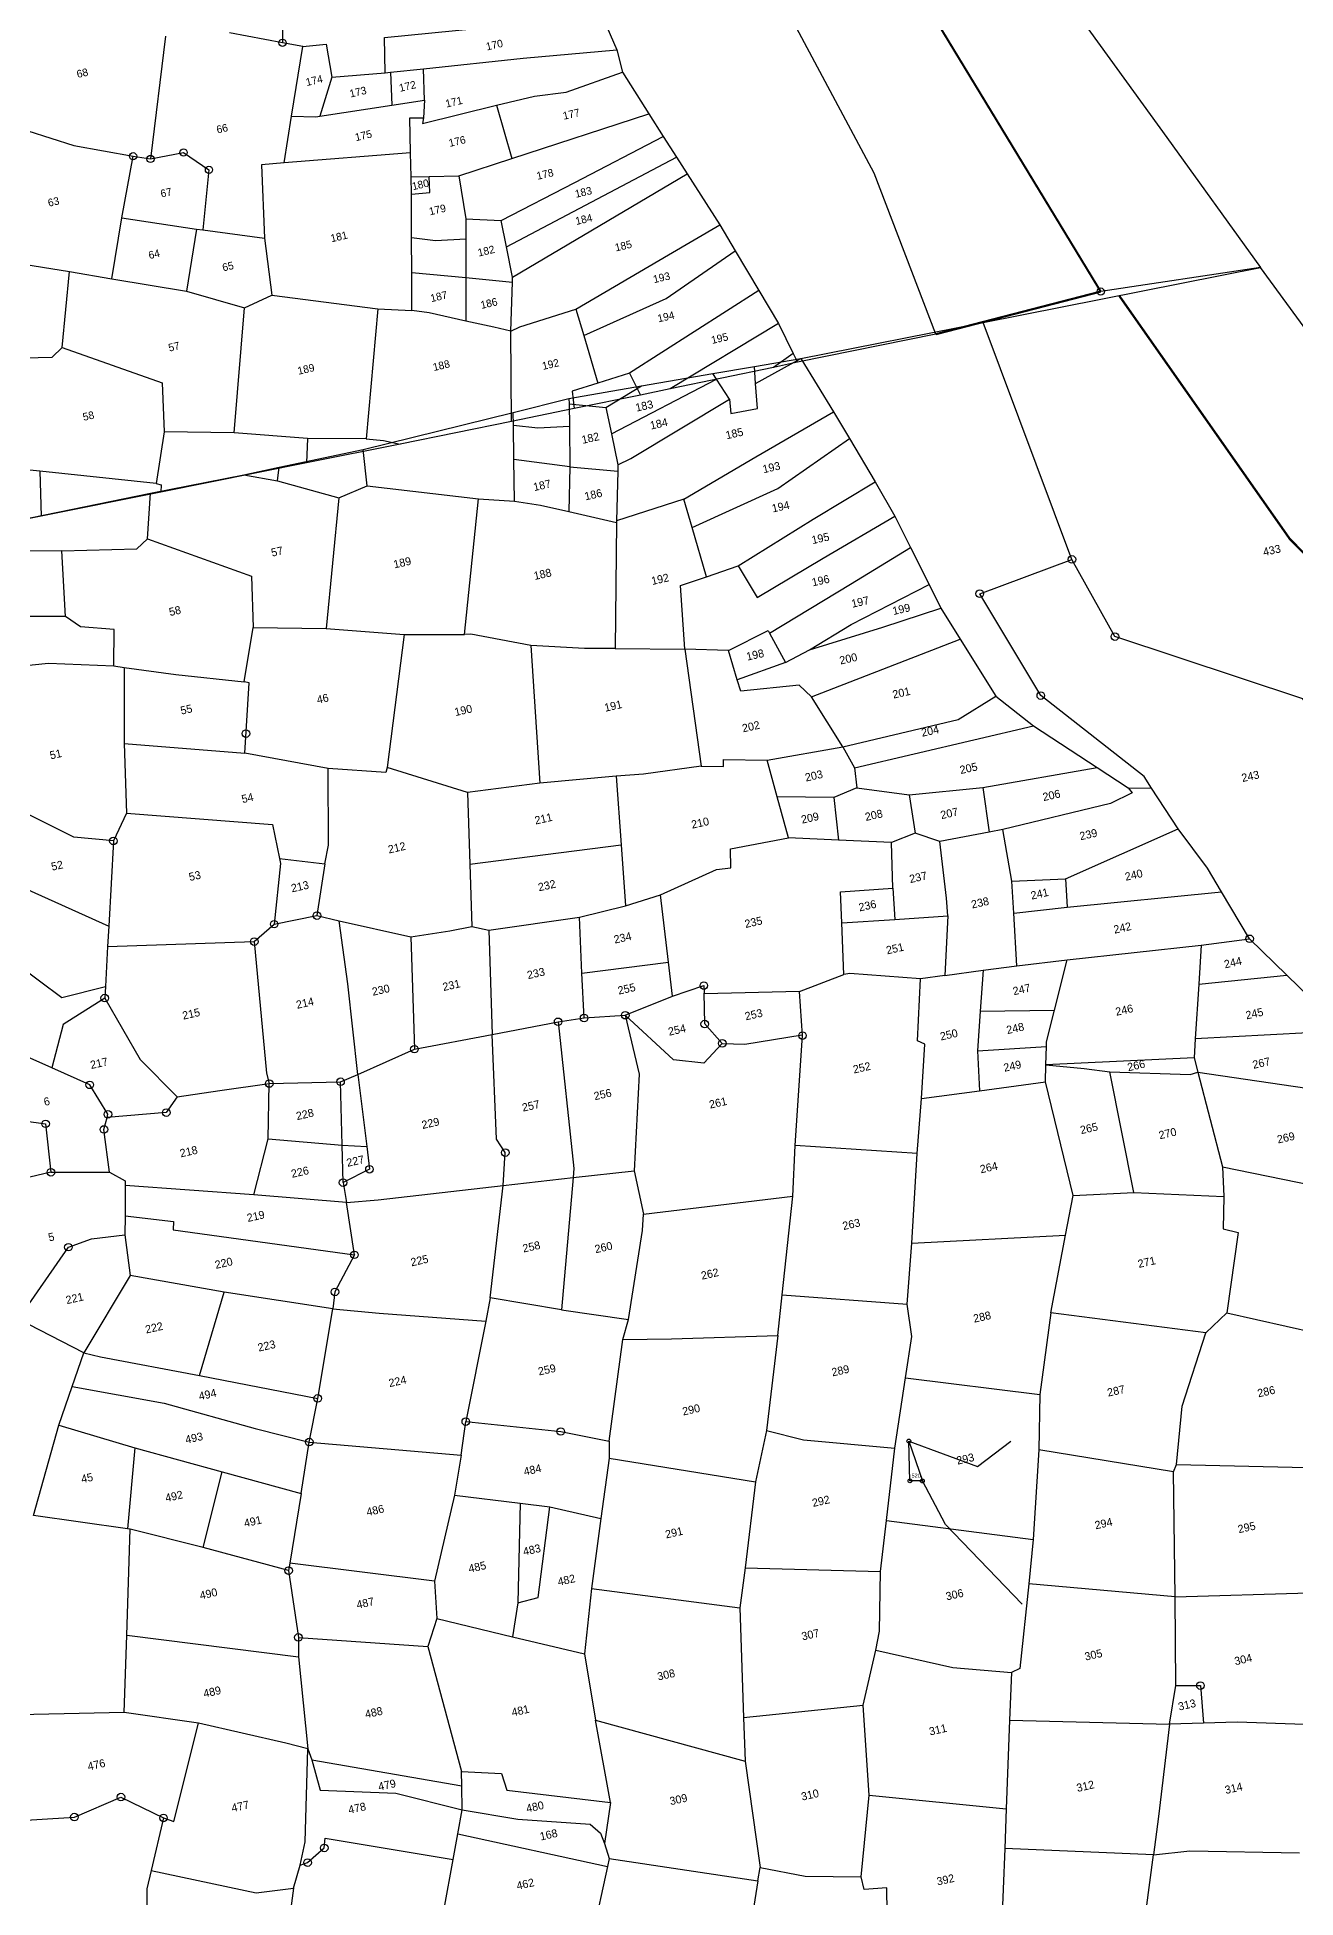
# Model space of a CAD drawing. Header units: metres. Extents: x 292860 to 294311, y 2020774 to 2022936.
# Drawn here: x 293203 to 293775, y 2021338 to 2022184 of the extents above; entities that cross this region are included whole.
import ezdxf
from ezdxf.enums import TextEntityAlignment as Align

# ---------------------------------------------------------------- set-up
doc = ezdxf.new("R2010")
doc.units = ezdxf.units.M
doc.linetypes.add('DASHDOT', pattern=[1, 0.5, -0.25, 0, -0.25])
for name, color, linetype in [('OFF', 1, 'Continuous'), ('POLY_PARCEL', 6, 'Continuous'), ('POLY_WATER', 4, 'Continuous'), ('SYM_STONE', 1, 'Continuous'), ('TEXT_PARCEL', 7, 'Continuous'), ('V_BOUND_LINE', 7, 'Continuous'), ('V_BOUND_STREAM_LINE', 7, 'DASHDOT')]:
    doc.layers.add(name, color=color, linetype=linetype)
doc.styles.add('TEXT_MAP', font='', dxfattribs={"height": 2.5})
doc.styles.get('TEXT_MAP').set_extended_font_data('Kruti Dev 050')

# ---------------------------------------------------------------- blocks, each defined once
blk = doc.blocks.new('STONE')
blk.add_circle((0, 0), 0.851)

msp = doc.modelspace()

# ---------------------------------------------------------------- linework, layer by layer
for centre in [(293598.72, 2021545.86), (293599.25, 2021527.76), (293604.87, 2021527.7)]:
    msp.add_circle(centre, 0.851)
at = {"layer": 'OFF'}
for points in [[(293378.53, 2022155.35), (293378.06, 2022147.28)], [(293632.49, 2022054.27), (293758.65, 2022079.32)], [(293758.65, 2022079.32), (293685.95, 2022068.36)], [(293549.64, 2022037.95), (293632.49, 2022054.27)], [(293611, 2022048.98), (293548.18, 2022036.21)], [(293528.51, 2022034.31), (293549.64, 2022037.95)], [(293477.25, 2022025.46), (293509.66, 2022031.05)], [(293537.2, 2022033.92), (293490.29, 2022024.13)], [(293509.66, 2022031.05), (293528.51, 2022034.31)], [(293548.18, 2022036.21), (293537.2, 2022033.92)], [(293444.24, 2022019.77), (293477.25, 2022025.46)], [(293476.7, 2022021.29), (293446.58, 2022015.14)], [(293490.29, 2022024.13), (293476.7, 2022021.29)], [(293350.64, 2021996.5), (293418.85, 2022013.46)], [(293446.58, 2022015.14), (293418.1, 2022009.33)], [(293418.85, 2022013.46), (293444.24, 2022019.77)], [(293418.1, 2022009.33), (293367.44, 2021999)], [(293312.47, 2021988.5), (293350.64, 2021996.5)], [(293367.44, 2021999), (293324.98, 2021990.55)], [(293324.98, 2021990.55), (293258.75, 2021977.19)], [(293296.38, 2021985.12), (293312.47, 2021988.5)], [(293254.01, 2021976.74), (293296.38, 2021985.12)], [(293169.65, 2021959.42), (293254.01, 2021976.74)], [(293258.75, 2021977.19), (293204.36, 2021966.21)], [(293204.36, 2021966.21), (293145.85, 2021954.38)]]:
    msp.add_lwpolyline(points, dxfattribs=at)
at = {"layer": 'POLY_PARCEL'}
msp.add_line((293598.72, 2021545.86), (293604.87, 2021527.7), dxfattribs=at)
for points in [[(293314.04, 2022200.89), (293313.99, 2022181.46)], [(293360.74, 2022167.83), (293360.36, 2022183.84), (293423.46, 2022190.14), (293459.41, 2022193.22)], [(293459.41, 2022193.22), (293466, 2022178.31)], [(293260.81, 2022184.53), (293254, 2022128.64)], [(293313.99, 2022181.46), (293289.92, 2022185.93)], [(293323.2, 2022179.75), (293313.99, 2022181.46)], [(293318.12, 2022148.13), (293323.2, 2022179.75)], [(293323.2, 2022179.75), (293333.93, 2022180.79), (293336.5, 2022165.85)], [(293378.09, 2022169.61), (293423.47, 2022174.42), (293466, 2022178.31)], [(293466, 2022178.31), (293468.55, 2022168.12)], [(293336.5, 2022165.85), (293331.01, 2022148.11)], [(293336.5, 2022165.85), (293360.74, 2022167.83)], [(293360.74, 2022167.83), (293363.07, 2022168.02)], [(293363.07, 2022168.02), (293378.09, 2022169.61)], [(293363.07, 2022168.02), (293363.65, 2022153.08)], [(293363.65, 2022153.08), (293378.53, 2022155.35), (293378.09, 2022169.61)], [(293411.29, 2022153.02), (293428.6, 2022157.24), (293443.01, 2022158.96), (293468.55, 2022168.12)], [(293468.55, 2022168.12), (293480.54, 2022149.17)], [(293314.7, 2022126.85), (293318.12, 2022148.13)], [(293318.12, 2022148.13), (293329.18, 2022147.78)], [(293329.18, 2022147.78), (293331.01, 2022148.11)], [(293331.01, 2022148.11), (293363.65, 2022153.08)], [(293372.25, 2022131.47), (293371.83, 2022147.3), (293378.06, 2022147.28), (293377.71, 2022144.83), (293411.29, 2022153.02)], [(293411.29, 2022153.02), (293418.2, 2022128.86)], [(293418.2, 2022128.86), (293480.54, 2022149.17)], [(293480.54, 2022149.17), (293487.1, 2022138.8)], [(293187.86, 2022144.71), (293219.19, 2022134.73), (293246.1, 2022129.88)], [(293413.38, 2022100.63), (293446.91, 2022117.97), (293487.1, 2022138.8)], [(293487.1, 2022138.8), (293493.07, 2022129.47)], [(293254, 2022128.64), (293269.05, 2022131.6), (293280.59, 2022123.69), (293277.81, 2022096.35)], [(293372.25, 2022131.47), (293314.7, 2022126.85)], [(293372.54, 2022120.55), (293372.25, 2022131.47)], [(293240.97, 2022101.85), (293246.1, 2022129.88)], [(293246.1, 2022129.88), (293254, 2022128.64)], [(293314.7, 2022126.85), (293304.48, 2022125.93), (293305.85, 2022092.61)], [(293394.2, 2022121.03), (293418.2, 2022128.86)], [(293415.84, 2022088.66), (293493.07, 2022129.47)], [(293418.55, 2022074.92), (293497.91, 2022121.92)], [(293493.07, 2022129.47), (293497.91, 2022121.92)], [(293497.91, 2022121.92), (293512.75, 2022098.75)], [(293372.54, 2022120.55), (293380.72, 2022120.74)], [(293372.58, 2022112.61), (293372.54, 2022120.55)], [(293372.58, 2022112.61), (293381.01, 2022113.42), (293380.72, 2022120.74)], [(293380.72, 2022120.74), (293394.2, 2022121.03)], [(293394.2, 2022121.03), (293397.33, 2022101.5)], [(293372.67, 2022092.9), (293372.58, 2022112.61)], [(293236.41, 2022074.19), (293240.97, 2022101.85)], [(293240.97, 2022101.85), (293274.87, 2022096.8)], [(293274.87, 2022096.8), (293270.36, 2022068.61)], [(293274.87, 2022096.8), (293277.81, 2022096.35)], [(293277.81, 2022096.35), (293305.85, 2022092.61)], [(293397.33, 2022101.5), (293413.38, 2022100.63)], [(293397.33, 2022101.5), (293397.33, 2022092.35)], [(293415.84, 2022088.66), (293413.38, 2022100.63)], [(293447.37, 2022060.37), (293489.54, 2022085.07), (293512.75, 2022098.75)], [(293512.75, 2022098.75), (293519.79, 2022086.92)], [(293305.85, 2022092.61), (293309.15, 2022066.69)], [(293372.67, 2022092.9), (293383.56, 2022091.53), (293397.33, 2022092.35)], [(293372.74, 2022077.08), (293372.67, 2022092.9)], [(293397.33, 2022092.35), (293397.33, 2022074.81)], [(293418.55, 2022074.92), (293415.84, 2022088.66)], [(293171.71, 2022084.71), (293217.14, 2022077.48)], [(293450.94, 2022048.42), (293488.49, 2022065.26), (293519.79, 2022086.92)], [(293519.79, 2022086.92), (293530.59, 2022068.78)], [(293213.92, 2022042.95), (293217.14, 2022077.48)], [(293217.14, 2022077.48), (293236.41, 2022074.19)], [(293236.41, 2022074.19), (293270.36, 2022068.61)], [(293372.74, 2022077.08), (293397.33, 2022074.81)], [(293372.82, 2022059.74), (293372.74, 2022077.08)], [(293397.33, 2022074.81), (293397.34, 2022054.97)], [(293397.33, 2022074.81), (293418.51, 2022072.58)], [(293417.83, 2022050.41), (293418.51, 2022072.58)], [(293418.51, 2022072.58), (293418.55, 2022074.92)], [(293270.36, 2022068.61), (293296.76, 2022060.95)], [(293296.76, 2022060.95), (293309.15, 2022066.69)], [(293309.15, 2022066.69), (293357.41, 2022060.57)], [(293530.59, 2022068.78), (293471.71, 2022031.31)], [(293530.59, 2022068.78), (293539.51, 2022053.8)], [(293292.09, 2022004.1), (293296.76, 2022060.95)], [(293357.41, 2022060.57), (293352.05, 2022001.44)], [(293357.41, 2022060.57), (293372.82, 2022059.74)], [(293397.34, 2022054.97), (293380.67, 2022058.66), (293372.82, 2022059.74)], [(293417.83, 2022050.41), (293410.08, 2022052.15), (293397.34, 2022054.97)], [(293421.84, 2022052.31), (293447.37, 2022060.37)], [(293447.37, 2022060.37), (293450.94, 2022048.42)], [(293417.83, 2022050.41), (293421.84, 2022052.31)], [(293418.1, 2022009.33), (293417.83, 2022050.41)], [(293450.94, 2022048.42), (293457.41, 2022026.77)], [(293539.51, 2022053.8), (293490.29, 2022024.13)], [(293539.51, 2022053.8), (293546.2, 2022040.23)], [(293177.07, 2022037.83), (293209.27, 2022038.57), (293213.92, 2022042.95)], [(293213.92, 2022042.95), (293259.38, 2022026.86), (293260.24, 2022004.54)], [(293529.06, 2022026.65), (293549.64, 2022037.95)], [(293546.2, 2022040.23), (293537.2, 2022033.92)], [(293546.2, 2022040.23), (293548.18, 2022036.21)], [(293549.64, 2022037.95), (293564.53, 2022013.76)], [(293471.71, 2022031.31), (293457.41, 2022026.77)], [(293471.71, 2022031.31), (293476.7, 2022021.29)], [(293511.33, 2022028.58), (293509.66, 2022031.05)], [(293529.06, 2022026.65), (293528.51, 2022034.31)], [(293457.41, 2022026.77), (293445.65, 2022023.04), (293446.58, 2022015.14)], [(293461.02, 2022015.62), (293477.25, 2022025.46)], [(293463.55, 2022003.63), (293511.33, 2022028.58)], [(293517.19, 2022019.51), (293511.33, 2022028.58)], [(293517.19, 2022019.51), (293517.83, 2022012.92), (293529.88, 2022015.27), (293529.06, 2022026.65)], [(293418.95, 2022007.58), (293418.85, 2022013.46)], [(293444.24, 2022019.77), (293444.28, 2022017.32)], [(293444.28, 2022017.32), (293461.02, 2022015.62)], [(293444.28, 2022017.32), (293444.42, 2022007.14)], [(293461.02, 2022015.62), (293463.55, 2022003.63)], [(293466.52, 2021989.54), (293472.41, 2021992.5), (293517.19, 2022019.51)], [(293496.52, 2021973.96), (293529.19, 2021993.22), (293564.53, 2022013.76)], [(293564.53, 2022013.76), (293571.72, 2022001.6)], [(293260.24, 2022004.54), (293256.53, 2021981.19)], [(293292.09, 2022004.1), (293260.24, 2022004.54)], [(293325.41, 2022001.63), (293292.09, 2022004.1)], [(293418.95, 2022007.58), (293430.08, 2022006.48), (293444.42, 2022007.14)], [(293419.21, 2021991.99), (293418.95, 2022007.58)], [(293444.42, 2022007.14), (293444.67, 2021988.63)], [(293463.55, 2022003.63), (293466.52, 2021989.54)], [(293325.41, 2022001.63), (293324.98, 2021990.55)], [(293352.05, 2022001.44), (293325.41, 2022001.63)], [(293352.47, 2021980.07), (293350.64, 2021996.5)], [(293352.05, 2022001.44), (293359.98, 2022000.68)], [(293359.98, 2022000.68), (293367.44, 2021999)], [(293500.25, 2021961.14), (293539.16, 2021978.88), (293571.72, 2022001.6)], [(293571.72, 2022001.6), (293583.35, 2021981.92)], [(293203.65, 2021986.77), (293199.12, 2021987.21)], [(293203.65, 2021986.77), (293204.36, 2021966.21)], [(293256.53, 2021981.19), (293203.65, 2021986.77)], [(293311.67, 2021982.37), (293312.47, 2021988.5)], [(293444.67, 2021988.63), (293419.21, 2021991.99)], [(293419.53, 2021973.05), (293419.21, 2021991.99)], [(293444.67, 2021988.63), (293444.24, 2021968.32)], [(293444.67, 2021988.63), (293466.45, 2021986.65)], [(293466.45, 2021986.65), (293465.88, 2021964.16)], [(293466.52, 2021989.54), (293466.45, 2021986.65)], [(293256.53, 2021981.19), (293258.9, 2021980.46), (293258.75, 2021977.19)], [(293296.38, 2021985.12), (293311.67, 2021982.37)], [(293311.67, 2021982.37), (293339.66, 2021974.64)], [(293339.66, 2021974.64), (293352.47, 2021980.07)], [(293352.47, 2021980.07), (293403.07, 2021974.09)], [(293521.2, 2021943.62), (293555.23, 2021964.93), (293583.35, 2021981.92)], [(293583.35, 2021981.92), (293592.39, 2021966.33)], [(293252.66, 2021955.94), (293254.01, 2021976.74)], [(293339.66, 2021974.64), (293333.88, 2021915.22)], [(293396.68, 2021912.54), (293403.07, 2021974.09)], [(293403.07, 2021974.09), (293419.53, 2021973.05)], [(293419.53, 2021973.05), (293431.22, 2021971.31), (293444.24, 2021968.32)], [(293496.52, 2021973.96), (293465.88, 2021964.16)], [(293500.25, 2021961.14), (293496.52, 2021973.96)], [(293444.24, 2021968.32), (293465.87, 2021963.35)], [(293465.87, 2021963.35), (293465.26, 2021906.1)], [(293465.88, 2021964.16), (293465.87, 2021963.35)], [(293506.77, 2021938.74), (293500.25, 2021961.14)], [(293521.2, 2021943.62), (293529.71, 2021929.32), (293559.77, 2021947.19), (293592.39, 2021966.33)], [(293592.39, 2021966.33), (293599.49, 2021952.1)], [(293213.74, 2021950.57), (293247.75, 2021951.45), (293252.66, 2021955.94)], [(293252.66, 2021955.94), (293299.85, 2021939.01), (293300.73, 2021915.69)], [(293213.74, 2021950.57), (293169.17, 2021950.17)], [(293215.39, 2021920.65), (293213.74, 2021950.57)], [(293535.37, 2021913.04), (293572.27, 2021935.37), (293599.49, 2021952.1)], [(293599.49, 2021952.1), (293607.9, 2021935.24)], [(293709.09, 2021842.62), (293705.63, 2021847.9), (293658.71, 2021884.72), (293630.94, 2021931.04), (293672.86, 2021946.64)], [(293496.89, 2021905.85), (293494.95, 2021934.74), (293506.77, 2021938.74)], [(293506.77, 2021938.74), (293521.2, 2021943.62)], [(293553.53, 2021905.44), (293572.56, 2021917.03), (293607.9, 2021935.24)], [(293607.9, 2021935.24), (293613.3, 2021924.4)], [(293215.39, 2021920.65), (293167.96, 2021920.61)], [(293237.37, 2021898.18), (293237.53, 2021914.8), (293222.21, 2021915.92), (293215.39, 2021920.65)], [(293553.53, 2021905.44), (293586.86, 2021915.88), (293613.3, 2021924.4)], [(293613.3, 2021924.4), (293622.05, 2021910.42)], [(293296.64, 2021890.91), (293300.73, 2021915.69)], [(293300.73, 2021915.69), (293333.88, 2021915.22)], [(293333.88, 2021915.22), (293369.32, 2021912.44)], [(293369.32, 2021912.44), (293361.6, 2021852.06)], [(293369.32, 2021912.44), (293396.68, 2021912.54)], [(293426.97, 2021907.51), (293399.57, 2021912.64), (293396.68, 2021912.54)], [(293516.71, 2021905.25), (293534.71, 2021914.35), (293535.37, 2021913.04)], [(293535.37, 2021913.04), (293542.73, 2021899.76)], [(293554.48, 2021884.1), (293622.05, 2021910.42)], [(293622.05, 2021910.42), (293638.34, 2021884.39)], [(293426.97, 2021907.51), (293431.01, 2021844.9)], [(293465.26, 2021906.1), (293451.36, 2021906.07), (293426.97, 2021907.51)], [(293465.26, 2021906.1), (293496.89, 2021905.85)], [(293516.71, 2021905.25), (293496.89, 2021905.85)], [(293496.89, 2021905.85), (293504.29, 2021852.68)], [(293520.71, 2021891.82), (293516.71, 2021905.25)], [(293542.73, 2021899.76), (293553.53, 2021905.44)], [(293186.94, 2021897.33), (293207.63, 2021899.45), (293237.37, 2021898.18)], [(293237.37, 2021898.18), (293242.09, 2021897.54)], [(293242.09, 2021897.54), (293242.08, 2021862.93)], [(293242.09, 2021897.54), (293265.49, 2021894.35), (293296.64, 2021890.91)], [(293542.73, 2021899.76), (293520.71, 2021891.82)], [(293296.82, 2021858.52), (293298.92, 2021890.51), (293296.64, 2021890.91)], [(293554.48, 2021884.1), (293548.91, 2021889.4), (293522.43, 2021886.76), (293520.71, 2021891.82)], [(293568.75, 2021861.37), (293554.48, 2021884.1)], [(293568.75, 2021861.37), (293621.16, 2021873.89), (293638.34, 2021884.39)], [(293638.34, 2021884.39), (293655.41, 2021870.92)], [(293574, 2021851.81), (293655.41, 2021870.92)], [(293655.41, 2021870.92), (293684.27, 2021852.05)], [(293242.08, 2021862.93), (293296.82, 2021858.52)], [(293242.08, 2021862.93), (293243.08, 2021831.34)], [(293534.39, 2021855.29), (293568.75, 2021861.37)], [(293568.75, 2021861.37), (293574, 2021851.81)], [(293334.83, 2021851.58), (293296.82, 2021858.52)], [(293333.27, 2021808.2), (293334.91, 2021816.7), (293334.83, 2021851.58)], [(293361.6, 2021852.06), (293360.93, 2021849.8), (293334.83, 2021851.58)], [(293398.08, 2021840.59), (293361.6, 2021852.06)], [(293504.29, 2021852.68), (293478.08, 2021849.03), (293465.72, 2021848.07)], [(293504.29, 2021852.68), (293514.55, 2021852.43), (293514.54, 2021855.71), (293534.39, 2021855.29)], [(293538.91, 2021838.64), (293534.39, 2021855.29)], [(293574, 2021851.81), (293575.12, 2021842.77)], [(293632.33, 2021842.88), (293684.27, 2021852.05)], [(293684.27, 2021852.05), (293698.41, 2021842.81)], [(293431.01, 2021844.9), (293398.08, 2021840.59)], [(293465.72, 2021848.07), (293431.01, 2021844.9)], [(293465.72, 2021848.07), (293467.92, 2021816.87)], [(293575.12, 2021842.77), (293564.62, 2021838.4)], [(293575.12, 2021842.77), (293598.81, 2021839.53)], [(293598.81, 2021839.53), (293632.33, 2021842.88)], [(293632.33, 2021842.88), (293635.21, 2021822.64)], [(293698.41, 2021842.81), (293700.21, 2021840.48), (293690.34, 2021835.71), (293641.44, 2021823.8)], [(293698.41, 2021842.81), (293709.09, 2021842.62)], [(293721.2, 2021824.16), (293709.09, 2021842.62)], [(293189.8, 2021835.02), (293179.82, 2021804.68), (293235.02, 2021779.88)], [(293237.13, 2021818.67), (293219.14, 2021820.37), (293189.8, 2021835.02)], [(293398.08, 2021840.59), (293399.15, 2021808.01)], [(293564.62, 2021838.4), (293538.91, 2021838.64)], [(293543.95, 2021820.09), (293538.91, 2021838.64)], [(293564.62, 2021838.4), (293566.74, 2021819.03)], [(293598.81, 2021839.53), (293601.63, 2021822.13)], [(293243.08, 2021831.34), (293237.13, 2021818.67)], [(293243.08, 2021831.34), (293309.43, 2021826.05), (293312.64, 2021810.65)], [(293237.13, 2021818.67), (293235.02, 2021779.88)], [(293485.87, 2021794.13), (293511.34, 2021805.68), (293517.74, 2021806.39), (293517.61, 2021815.11), (293543.95, 2021820.09)], [(293566.74, 2021819.03), (293543.95, 2021820.09)], [(293590.92, 2021817.9), (293566.74, 2021819.03)], [(293601.63, 2021822.13), (293590.92, 2021817.9)], [(293591.51, 2021797.17), (293590.92, 2021817.9)], [(293612.85, 2021818.46), (293601.63, 2021822.13)], [(293635.21, 2021822.64), (293612.85, 2021818.46)], [(293616.43, 2021784.61), (293615.89, 2021792.68), (293612.85, 2021818.46)], [(293641.44, 2021823.8), (293635.21, 2021822.64)], [(293645.56, 2021800.41), (293641.44, 2021823.8)], [(293669.97, 2021801.46), (293721.2, 2021824.16)], [(293740.88, 2021795.55), (293734.53, 2021806.21), (293721.2, 2021824.16)], [(293312.64, 2021810.65), (293313.11, 2021808.39), (293310.22, 2021780.81)], [(293312.64, 2021810.65), (293333.27, 2021808.2)], [(293399.15, 2021808.01), (293467.92, 2021816.87)], [(293467.92, 2021816.87), (293469.87, 2021789.07)], [(293333.27, 2021808.2), (293329.67, 2021784.68)], [(293399.15, 2021808.01), (293400.07, 2021779.75)], [(293645.56, 2021800.41), (293669.97, 2021801.46)], [(293646.42, 2021785.83), (293645.56, 2021800.41)], [(293669.97, 2021801.46), (293670.65, 2021788.51)], [(293469.87, 2021789.07), (293485.87, 2021794.13)], [(293489.43, 2021763.47), (293485.87, 2021794.13)], [(293568.23, 2021781.35), (293567.66, 2021795.45), (293591.51, 2021797.17)], [(293591.51, 2021797.17), (293592.31, 2021782.98)], [(293670.65, 2021788.51), (293740.88, 2021795.55)], [(293753.62, 2021774.16), (293740.88, 2021795.55)], [(293310.22, 2021780.81), (293329.67, 2021784.68)], [(293329.67, 2021784.68), (293339.7, 2021782.28)], [(293407.75, 2021778.02), (293449.05, 2021784.03)], [(293449.05, 2021784.03), (293469.87, 2021789.07)], [(293450.07, 2021758.55), (293449.05, 2021784.03)], [(293592.31, 2021782.98), (293616.43, 2021784.61)], [(293616.43, 2021784.61), (293615.05, 2021757.52)], [(293646.42, 2021785.83), (293670.65, 2021788.51)], [(293647.83, 2021761.94), (293646.42, 2021785.83)], [(293235.02, 2021779.88), (293234.5, 2021770.69)], [(293301.17, 2021772.86), (293310.22, 2021780.81)], [(293348.28, 2021712.46), (293343.74, 2021753.75), (293339.7, 2021782.28)], [(293339.7, 2021782.28), (293372.3, 2021775.06)], [(293372.3, 2021775.06), (293390.04, 2021777.72), (293400.07, 2021779.75)], [(293372.3, 2021775.06), (293373.97, 2021723.99)], [(293400.07, 2021779.75), (293407.75, 2021778.02)], [(293407.75, 2021778.02), (293409.27, 2021730.73)], [(293568.23, 2021781.35), (293592.31, 2021782.98)], [(293569.17, 2021757.9), (293568.23, 2021781.35)], [(293170.51, 2021773.05), (293183.07, 2021770.23), (293213.71, 2021747.43), (293233.48, 2021752.51)], [(293234.5, 2021770.69), (293233.48, 2021752.51)], [(293234.5, 2021770.69), (293301.17, 2021772.86)], [(293301.17, 2021772.86), (293306.81, 2021713.13), (293308, 2021708.36)], [(293670.76, 2021764.55), (293731.57, 2021771.3)], [(293731.57, 2021771.3), (293730.48, 2021753.53)], [(293731.57, 2021771.3), (293753.62, 2021774.16)], [(293770.56, 2021757.63), (293753.62, 2021774.16)], [(293450.07, 2021758.55), (293489.43, 2021763.47)], [(293451.12, 2021738.16), (293450.07, 2021758.55)], [(293491.22, 2021748.07), (293489.43, 2021763.47)], [(293604.09, 2021755.97), (293571.84, 2021758.37), (293569.17, 2021757.9)], [(293615.05, 2021757.52), (293632.51, 2021759.87)], [(293632.51, 2021759.87), (293631.18, 2021741.28)], [(293632.51, 2021759.87), (293647.83, 2021761.94)], [(293647.83, 2021761.94), (293670.76, 2021764.55)], [(293664.95, 2021741.77), (293670.76, 2021764.55)], [(293233.48, 2021752.51), (293233.2, 2021747.22)], [(293491.22, 2021748.07), (293505.54, 2021752.87), (293505.64, 2021749.08)], [(293548.98, 2021750.22), (293505.64, 2021749.08)], [(293548.98, 2021750.22), (293569.17, 2021757.9)], [(293550.39, 2021730.14), (293548.98, 2021750.22)], [(293604.46, 2021701.51), (293606, 2021726.29), (293602.63, 2021727.74), (293604.09, 2021755.97)], [(293615.05, 2021757.52), (293604.09, 2021755.97)], [(293730.48, 2021753.53), (293728.95, 2021728.74)], [(293730.48, 2021753.53), (293770.56, 2021757.63)], [(293828.32, 2021748.61), (293786.62, 2021741.97), (293770.56, 2021757.63)], [(293233.2, 2021747.22), (293214.35, 2021735.25), (293209.22, 2021715.49)], [(293233.2, 2021747.22), (293249.32, 2021719.36), (293266.18, 2021702.34)], [(293469.83, 2021739.43), (293491.22, 2021748.07)], [(293505.53, 2021749.4), (293505.85, 2021735.73), (293513.94, 2021726.64)], [(293631.18, 2021741.28), (293629.89, 2021723.21)], [(293631.18, 2021741.28), (293664.95, 2021741.77)], [(293661.23, 2021725.14), (293661.28, 2021727.39), (293664.95, 2021741.77)], [(293209.22, 2021715.49), (293196.63, 2021721.14), (293190.06, 2021734.51)], [(293409.27, 2021730.73), (293439.3, 2021736.43)], [(293439.3, 2021736.43), (293451.12, 2021738.16)], [(293439.3, 2021736.43), (293446.37, 2021669.73), (293446.11, 2021665.64)], [(293451.12, 2021738.16), (293469.83, 2021739.43)], [(293513.94, 2021726.64), (293513.94, 2021726.64), (293505.57, 2021717.67), (293491.73, 2021719.11), (293469.83, 2021739.43)], [(293469.83, 2021739.43), (293476.15, 2021712.55), (293473.94, 2021668.65)], [(293373.97, 2021723.99), (293409.27, 2021730.73)], [(293414.33, 2021662.06), (293415.28, 2021676.99), (293411.35, 2021683.11), (293409.27, 2021730.73)], [(293513.94, 2021726.64), (293524.25, 2021726.24), (293550.28, 2021730.46)], [(293546.99, 2021680.15), (293550.39, 2021730.14)], [(293629.89, 2021723.21), (293661.23, 2021725.14)], [(293661.01, 2021716.87), (293661.23, 2021725.14)], [(293728.95, 2021728.74), (293728.41, 2021720.03)], [(293780.21, 2021731.46), (293728.95, 2021728.74)], [(293348.28, 2021712.46), (293373.97, 2021723.99)], [(293629.89, 2021723.21), (293630.92, 2021705.11)], [(293660.81, 2021709.17), (293661.01, 2021716.87)], [(293728.41, 2021720.03), (293661.01, 2021716.87)], [(293661.01, 2021716.87), (293678.47, 2021715.14), (293690.03, 2021713.76)], [(293728.41, 2021720.03), (293730.07, 2021713.48)], [(293234.29, 2021693), (293234.64, 2021694.37), (293226.4, 2021707.77), (293209.22, 2021715.49)], [(293266.18, 2021702.34), (293285.52, 2021705.17), (293308, 2021708.36)], [(293307.55, 2021683.25), (293308, 2021708.36)], [(293308, 2021708.36), (293340.39, 2021709.17)], [(293340.39, 2021709.17), (293348.28, 2021712.46)], [(293341.12, 2021680.33), (293340.39, 2021709.17)], [(293348.28, 2021712.46), (293352.28, 2021679.78)], [(293630.92, 2021705.11), (293660.81, 2021709.17)], [(293673.39, 2021657.46), (293660.81, 2021709.17)], [(293700.94, 2021658.9), (293690.03, 2021713.76)], [(293690.03, 2021713.76), (293726.68, 2021712.48), (293730.07, 2021713.48)], [(293730.07, 2021713.48), (293741.33, 2021670.54)], [(293730.07, 2021713.48), (293784.82, 2021705.49)], [(293266.18, 2021702.34), (293261.2, 2021695.13), (293234.29, 2021693)], [(293602.46, 2021676.52), (293604.46, 2021701.51)], [(293604.46, 2021701.51), (293630.92, 2021705.11)], [(293186.88, 2021692.79), (293206.32, 2021690.05), (293208.76, 2021668.03)], [(293235.3, 2021668.14), (293232.85, 2021687.48), (293234.29, 2021693)], [(293300.98, 2021657.74), (293307.55, 2021683.25)], [(293307.55, 2021683.25), (293341.12, 2021680.33)], [(293341.12, 2021680.33), (293352.28, 2021679.78)], [(293341.55, 2021663.31), (293341.12, 2021680.33)], [(293352.28, 2021679.78), (293353.55, 2021669.39), (293341.55, 2021663.31)], [(293545.98, 2021657.22), (293546.99, 2021680.15)], [(293602.46, 2021676.52), (293546.99, 2021680.15)], [(293600.08, 2021635.83), (293602.46, 2021676.52)], [(293208.76, 2021668.03), (293176.7, 2021660.57)], [(293208.76, 2021668.03), (293235.3, 2021668.14)], [(293235.3, 2021668.14), (293242.48, 2021664.11), (293242.47, 2021662.05)], [(293414.33, 2021662.06), (293446.11, 2021665.64)], [(293446.11, 2021665.64), (293440.83, 2021605.56)], [(293446.11, 2021665.64), (293473.94, 2021668.65)], [(293473.94, 2021668.65), (293478.18, 2021649)], [(293741.33, 2021670.54), (293816.9, 2021655.1)], [(293741.33, 2021670.54), (293741.95, 2021657.01)], [(293242.47, 2021662.05), (293242.44, 2021648.19)], [(293300.98, 2021657.74), (293242.47, 2021662.05)], [(293343.06, 2021654.34), (293300.98, 2021657.74)], [(293341.55, 2021663.31), (293343.06, 2021654.34)], [(293343.06, 2021654.34), (293357.55, 2021655.55), (293414.33, 2021662.06)], [(293408.48, 2021610.88), (293414.33, 2021662.06)], [(293478.18, 2021649), (293545.98, 2021657.22)], [(293541.16, 2021612.25), (293545.98, 2021657.22), (293545.98, 2021657.22)], [(293669.94, 2021639.39), (293673.39, 2021657.46)], [(293673.39, 2021657.46), (293700.94, 2021658.9)], [(293700.94, 2021658.9), (293741.95, 2021657.01)], [(293741.95, 2021657.01), (293741.6, 2021642.39), (293748.4, 2021640.63), (293743.28, 2021604.1)], [(293242.44, 2021648.19), (293242.41, 2021639.57)], [(293242.44, 2021648.19), (293264.46, 2021645.66), (293264.33, 2021641.87), (293346.72, 2021630.5)], [(293346.72, 2021630.5), (293343.06, 2021654.34)], [(293471.28, 2021601.14), (293477.62, 2021641.49), (293478.18, 2021649)], [(293197.48, 2021606.23), (293216.69, 2021633.99), (293227.13, 2021637.8), (293242.41, 2021639.57)], [(293242.41, 2021639.57), (293244.69, 2021621.06)], [(293597.96, 2021608.1), (293600.08, 2021635.83)], [(293600.08, 2021635.83), (293669.94, 2021639.39)], [(293663.22, 2021604.12), (293669.94, 2021639.39)], [(293346.72, 2021630.5), (293337.83, 2021613.65), (293336.93, 2021606.02)], [(293244.69, 2021621.06), (293223.71, 2021586.03)], [(293287.51, 2021613.58), (293244.69, 2021621.06)], [(293276.24, 2021575.6), (293287.51, 2021613.58)], [(293336.93, 2021606.02), (293287.51, 2021613.58)], [(293330.05, 2021565.26), (293336.93, 2021606.02)], [(293336.93, 2021606.02), (293357.9, 2021604.04), (293406.4, 2021600.39)], [(293408.48, 2021610.88), (293406.4, 2021600.39)], [(293440.83, 2021605.56), (293408.48, 2021610.88)], [(293539.2, 2021593.87), (293541.16, 2021612.25)], [(293541.16, 2021612.25), (293597.96, 2021608.1)], [(293597.21, 2021574.65), (293600.03, 2021593.38), (293597.96, 2021608.1)], [(293223.71, 2021586.03), (293198.74, 2021598.78)], [(293406.4, 2021600.39), (293397.33, 2021554.71)], [(293440.83, 2021605.56), (293471.28, 2021601.14)], [(293468.73, 2021592.04), (293471.28, 2021601.14)], [(293663.22, 2021604.12), (293658.2, 2021566.97)], [(293733.71, 2021595.03), (293663.22, 2021604.12)], [(293743.28, 2021604.1), (293733.71, 2021595.03)], [(293743.28, 2021604.1), (293783.75, 2021595.03), (293804.28, 2021590.57)], [(293462.53, 2021545.8), (293468.73, 2021592.04)], [(293468.73, 2021592.04), (293490.79, 2021592.29), (293539.2, 2021593.87)], [(293539.2, 2021593.87), (293534.09, 2021550.63)], [(293720.46, 2021535.17), (293722.98, 2021561.7), (293733.71, 2021595.03)], [(293218.4, 2021570.67), (293223.71, 2021586.03)], [(293223.71, 2021586.03), (293231.34, 2021584.12), (293276.24, 2021575.6)], [(293276.24, 2021575.6), (293330.05, 2021565.26)], [(293592.39, 2021542.66), (293597.21, 2021574.65)], [(293597.21, 2021574.65), (293658.2, 2021566.97)], [(293212.31, 2021553.02), (293218.4, 2021570.67)], [(293218.4, 2021570.67), (293260.21, 2021563.02), (293301.63, 2021551.54), (293326.2, 2021545.39)], [(293326.2, 2021545.39), (293330.05, 2021565.26)], [(293658.2, 2021566.97), (293657.79, 2021541.88)], [(293200.77, 2021512), (293212.31, 2021553.02)], [(293212.31, 2021553.02), (293246.9, 2021542.78)], [(293395.18, 2021539.46), (293397.33, 2021554.71)], [(293397.33, 2021554.71), (293440.5, 2021550.2), (293462.53, 2021545.8)], [(293534.09, 2021550.63), (293529.03, 2021527.32)], [(293534.09, 2021550.63), (293550.87, 2021546.48), (293592.39, 2021542.66)], [(293246.9, 2021542.78), (293243.56, 2021505.94)], [(293246.9, 2021542.78), (293286.52, 2021531.88)], [(293322.55, 2021521.98), (293326.2, 2021545.39)], [(293326.2, 2021545.39), (293395.18, 2021539.46)], [(293395.18, 2021539.46), (293392.16, 2021521.27)], [(293462.53, 2021545.8), (293462.5, 2021538.06)], [(293588.53, 2021509.76), (293592.39, 2021542.66)], [(293657.79, 2021541.88), (293655.17, 2021501.14)], [(293719.11, 2021531.93), (293657.79, 2021541.88)], [(293277.96, 2021497.44), (293286.52, 2021531.88)], [(293286.52, 2021531.88), (293322.55, 2021521.98)], [(293462.5, 2021538.06), (293458.75, 2021510.68)], [(293462.5, 2021538.06), (293529.03, 2021527.32)], [(293719.11, 2021531.93), (293720.46, 2021535.17)], [(293719.77, 2021475.04), (293719.11, 2021531.93)], [(293720.46, 2021535.17), (293786.15, 2021533.74)], [(293322.55, 2021521.98), (293317.32, 2021490.28)], [(293392.16, 2021521.27), (293383.12, 2021482.21)], [(293392.16, 2021521.27), (293421.98, 2021517.63)], [(293529.03, 2021527.32), (293524.34, 2021488.24)], [(293421.98, 2021517.63), (293421.02, 2021472.3)], [(293421.02, 2021472.3), (293430.18, 2021474.75), (293435.57, 2021515.97)], [(293421.98, 2021517.63), (293435.57, 2021515.97)], [(293435.57, 2021515.97), (293458.75, 2021510.68)], [(293243.56, 2021505.94), (293200.77, 2021512)], [(293243.3, 2021457.65), (293244.71, 2021505.77)], [(293244.71, 2021505.77), (293243.56, 2021505.94)], [(293277.96, 2021497.44), (293244.71, 2021505.77)], [(293458.75, 2021510.68), (293454.43, 2021478.82)], [(293585.8, 2021486.53), (293588.53, 2021509.76)], [(293588.53, 2021509.76), (293655.17, 2021501.14)], [(293316.77, 2021486.96), (293277.96, 2021497.44)], [(293655.17, 2021501.14), (293653.3, 2021480.92)], [(293317.32, 2021490.28), (293316.77, 2021486.96)], [(293383.12, 2021482.21), (293317.32, 2021490.28)], [(293524.34, 2021488.24), (293521.89, 2021469.97)], [(293524.34, 2021488.24), (293585.8, 2021486.53)], [(293316.77, 2021486.96), (293321.26, 2021456.61)], [(293383.12, 2021482.21), (293384.14, 2021465.14)], [(293583.71, 2021450.73), (293585.33, 2021459.41), (293585.8, 2021486.53)], [(293653.3, 2021480.92), (293649.14, 2021442.43), (293645.37, 2021440.71)], [(293719.77, 2021475.04), (293653.3, 2021480.92)], [(293421.02, 2021472.3), (293418.5, 2021456.83)], [(293454.43, 2021478.82), (293451.33, 2021449.16)], [(293454.43, 2021478.82), (293521.89, 2021469.97)], [(293719.77, 2021475.04), (293780.57, 2021476.79)], [(293720.16, 2021434.81), (293719.77, 2021475.04)], [(293384.14, 2021465.14), (293380.04, 2021452.54)], [(293384.14, 2021465.14), (293418.5, 2021456.83)], [(293521.89, 2021469.97), (293523.56, 2021420.24)], [(293242.06, 2021422.48), (293243.3, 2021457.65)], [(293243.3, 2021457.65), (293321.21, 2021447.83)], [(293321.26, 2021456.61), (293321.21, 2021447.83)], [(293321.26, 2021456.61), (293380.04, 2021452.54)], [(293418.5, 2021456.83), (293451.33, 2021449.16)], [(293321.21, 2021447.83), (293325.53, 2021405.97)], [(293380.04, 2021452.54), (293395.39, 2021395.64)], [(293451.33, 2021449.16), (293456.26, 2021419.05)], [(293578.01, 2021425.8), (293583.71, 2021450.73)], [(293583.71, 2021450.73), (293618.74, 2021442.97), (293645.37, 2021440.71)], [(293645.37, 2021440.71), (293644.54, 2021418.94)], [(293717.21, 2021417.14), (293720.16, 2021434.81)], [(293720.16, 2021434.81), (293731.26, 2021434.71), (293732.6, 2021417.58)], [(293242.06, 2021422.48), (293180.36, 2021421.08), (293187.57, 2021372.94)], [(293275.86, 2021417.69), (293242.06, 2021422.48)], [(293523.56, 2021420.24), (293578.01, 2021425.8)], [(293523.56, 2021420.24), (293524.27, 2021400.29)], [(293580.68, 2021384.82), (293578.01, 2021425.8)], [(293259.92, 2021374.55), (293264.69, 2021372.91), (293275.86, 2021417.69)], [(293325.53, 2021405.97), (293315.53, 2021408.5), (293275.86, 2021417.69)], [(293456.26, 2021419.05), (293524.27, 2021400.29)], [(293463.14, 2021381.56), (293456.26, 2021419.05)], [(293644.54, 2021418.94), (293643.01, 2021378.67)], [(293644.54, 2021418.94), (293717.21, 2021417.14)], [(293717.21, 2021417.14), (293712.28, 2021375.19), (293709.93, 2021357.77)], [(293732.6, 2021417.58), (293717.21, 2021417.14)], [(293778.58, 2021417), (293748.01, 2021418.01), (293732.6, 2021417.58)], [(293322.1, 2021353.09), (293324.36, 2021363.65), (293325.53, 2021405.97)], [(293325.53, 2021405.97), (293327.41, 2021400.96)], [(293327.41, 2021400.96), (293331.07, 2021387.18), (293365.46, 2021385.81), (293395.73, 2021378.29)], [(293327.41, 2021400.96), (293395.52, 2021389.1)], [(293395.52, 2021389.1), (293395.39, 2021395.64)], [(293395.39, 2021395.64), (293413.61, 2021394.78), (293415.92, 2021387.18), (293463.14, 2021381.56)], [(293524.27, 2021400.29), (293531.18, 2021351.94)], [(293395.73, 2021378.29), (293395.52, 2021389.1)], [(293187.57, 2021372.94), (293219.41, 2021374.95), (293240.55, 2021384.05), (293259.92, 2021374.55)], [(293393.7, 2021367.29), (293395.73, 2021378.29)], [(293395.73, 2021378.29), (293420.92, 2021374.05), (293453.93, 2021371.77), (293458.61, 2021367.67), (293460.4, 2021362.93)], [(293463.14, 2021381.56), (293460.4, 2021362.93)], [(293577.12, 2021347.78), (293580.68, 2021384.82)], [(293580.68, 2021384.82), (293643.01, 2021378.67)], [(293643.01, 2021378.67), (293642.3, 2021360.58)], [(293259.92, 2021374.55), (293254.27, 2021350.66)], [(293322.1, 2021353.09), (293325.41, 2021354.23), (293333.02, 2021360.89), (293333.41, 2021365.33), (293391.57, 2021355.7)], [(293391.57, 2021355.7), (293393.7, 2021367.29)], [(293393.7, 2021367.29), (293461.74, 2021352.47)], [(293460.4, 2021362.93), (293462.53, 2021356.08)], [(293642.3, 2021360.58), (293640.12, 2021305.25)], [(293709.93, 2021357.77), (293642.3, 2021360.58)], [(293319.07, 2021342.65), (293322.1, 2021353.09)], [(293387.43, 2021333.25), (293391.57, 2021355.7)], [(293461.74, 2021352.47), (293454.9, 2021321.3)], [(293462.53, 2021356.08), (293461.74, 2021352.47)], [(293462.53, 2021356.08), (293530.07, 2021345.92)], [(293707.07, 2021294.42), (293706.57, 2021332.55), (293709.93, 2021357.77)], [(293709.93, 2021357.77), (293726.49, 2021359.59), (293776.38, 2021358.7)], [(293254.27, 2021350.66), (293252.3, 2021342.34), (293252.36, 2021307.7), (293248.78, 2021301.74)], [(293254.27, 2021350.66), (293302.06, 2021340.46), (293319.07, 2021342.65)], [(293530.07, 2021345.92), (293524.54, 2021310.33), (293521.84, 2021285.1)], [(293530.07, 2021345.92), (293531.18, 2021351.94)], [(293531.18, 2021351.94), (293551.67, 2021348.03), (293577.12, 2021347.78)], [(293589.24, 2021308.84), (293588.74, 2021342.79), (293578.41, 2021342.05), (293577.12, 2021347.78)], [(293319.07, 2021342.65), (293314.33, 2021307.33)]]:
    msp.add_lwpolyline(points, dxfattribs=at)
at = {"layer": 'POLY_WATER'}
for points in [[(293611, 2022048.98), (293583, 2022122.19), (293541.87, 2022198.95), (293526.89, 2022225.96), (293454.41, 2022272.55), (293467.29, 2022335.75), (293470.5, 2022352.71), (293453.88, 2022447.68), (293443.86, 2022504.16), (293411.34, 2022545.47), (293360.01, 2022607.56), (293357.62, 2022675.35), (293356.38, 2022755.2), (293330.33, 2022821.62), (293294.97, 2022855.96), (293216.81, 2022931.45)], [(293312.92, 2022930.51), (293337.55, 2022878.5), (293364.42, 2022820.75), (293389.15, 2022767.11), (293413.91, 2022699.13), (293432.72, 2022645.9), (293461.19, 2022571.47), (293496.06, 2022479.18), (293512.56, 2022435.93), (293560.55, 2022363.54), (293622.63, 2022267.89), (293658.54, 2022217.75), (293715.93, 2022138.4), (293758.65, 2022079.32)], [(293989.4, 2020918.7), (294068.1, 2020957.58), (294146.06, 2020997.35), (294190.73, 2021052.13), (294236.71, 2021108.95), (294273.81, 2021236.65), (294307.19, 2021343.59), (294310.85, 2021434.77), (294289.65, 2021507.26), (294264.21, 2021566.22), (294208.98, 2021615.52), (294145.6, 2021673.83), (294067.6, 2021747.03), (293999.54, 2021808.44), (293929.22, 2021873.24), (293860.37, 2021936.64), (293796.22, 2022027.92), (293758.65, 2022079.32)], [(293672.86, 2021946.64), (293632.49, 2022054.27)], [(293869.33, 2021755.72), (293777.85, 2021883.17), (293692.43, 2021911.54), (293672.86, 2021946.64)]]:
    msp.add_lwpolyline(points, dxfattribs=at)
at = {"layer": 'V_BOUND_LINE'}
for p, q in [((293599.25, 2021527.76), (293598.72, 2021545.86)), ((293598.72, 2021545.86), (293630.01, 2021534.28)), ((293630.01, 2021534.28), (293645.06, 2021545.86)), ((293604.87, 2021527.7), (293599.25, 2021527.76)), ((293615.39, 2021507.87), (293604.87, 2021527.7)), ((293650.18, 2021471.75), (293615.39, 2021507.87))]:
    msp.add_line(p, q, dxfattribs=at)
at = {"layer": 'V_BOUND_STREAM_LINE', "ltscale": 10, "flags": 128}
for points, const_width in [([(293685.95, 2022068.36), (293581.86, 2022239.67), (293502.87, 2022381.33), (293460.68, 2022513.66), (293398.39, 2022644.5), (293367.96, 2022767.68), (293324.2, 2022858.08), (293263.75, 2022932.92)], 0.967), ([(293685.95, 2022068.36), (293611, 2022048.98)], 0.967), ([(293694.31, 2022066.55), (293771.94, 2021955.85), (294182.47, 2021543.14), (294256.22, 2021460.48), (294264.95, 2021323.51), (294196.96, 2021145.03), (294083.1, 2021013.57), (293973.04, 2020953.54)], 1.01)]:
    msp.add_lwpolyline(points, dxfattribs=dict(at, const_width=const_width))

# ---------------------------------------------------------------- block references
at = {"layer": 'SYM_STONE'}
for p, xscale, yscale, zscale, rotation in [((293313.99, 2022181.46), 1.933891379783177, 1.933891379783177, 1.933891379783177, 13.12571815244012), ((293246.1, 2022129.88), 1.933891379783177, 1.933891379783177, 1.933891379783177, 13.12571815244012), ((293254, 2022128.64), 1.933891379783177, 1.933891379783177, 1.933891379783177, 13.12571815244012), ((293269.05, 2022131.6), 1.933891379783177, 1.933891379783177, 1.933891379783177, 13.12571815244012), ((293280.59, 2022123.69), 1.933891379783177, 1.933891379783177, 1.933891379783177, 13.12571815244012), ((293685.95, 2022068.36), 1.933891379783177, 1.933891379783177, 1.933891379783177, 13.12571815244012), ((293672.86, 2021946.64), 2.020676740411023, 2.020676740411023, 2.020676740411023, 12.6722359300327), ((293630.94, 2021931.04), 2.020676740411023, 2.020676740411023, 2.020676740411023, 12.6722359300327), ((293692.43, 2021911.54), 2.020676740411023, 2.020676740411023, 2.020676740411023, 12.6722359300327), ((293658.71, 2021884.72), 2.020676740411023, 2.020676740411023, 2.020676740411023, 12.6722359300327), ((293297.4, 2021867.42), 2.020676740411023, 2.020676740411023, 2.020676740411023, 12.6722359300327), ((293237.13, 2021818.67), 2.020676740411023, 2.020676740411023, 2.020676740411023, 12.6722359300327), ((293329.67, 2021784.68), 2.020676740411023, 2.020676740411023, 2.020676740411023, 12.6722359300327), ((293301.17, 2021772.86), 2.020676740411023, 2.020676740411023, 2.020676740411023, 12.6722359300327), ((293310.22, 2021780.81), 2.020676740411023, 2.020676740411023, 2.020676740411023, 12.6722359300327), ((293753.62, 2021774.16), 2.020676740411023, 2.020676740411023, 2.020676740411023, 12.6722359300327), ((293505.54, 2021752.87), 2.020676740411023, 2.020676740411023, 2.020676740411023, 12.6722359300327), ((293233.2, 2021747.22), 2.020676740411023, 2.020676740411023, 2.020676740411023, 12.6722359300327), ((293469.83, 2021739.43), 2.020676740411023, 2.020676740411023, 2.020676740411023, 12.6722359300327), ((293439.3, 2021736.43), 2.020676740411023, 2.020676740411023, 2.020676740411023, 12.6722359300327), ((293451.12, 2021738.16), 2.020676740411023, 2.020676740411023, 2.020676740411023, 12.6722359300327), ((293505.96, 2021735.41), 2.020676740411023, 2.020676740411023, 2.020676740411023, 12.6722359300327), ((293373.97, 2021723.99), 2.020676740411023, 2.020676740411023, 2.020676740411023, 12.6722359300327), ((293513.94, 2021726.64), 2.020676740411023, 2.020676740411023, 2.020676740411023, 12.6722359300327), ((293550.39, 2021730.14), 2.020676740411023, 2.020676740411023, 2.020676740411023, 12.6722359300327), ((293226.4, 2021707.77), 2.020676740411023, 2.020676740411023, 2.020676740411023, 12.6722359300327), ((293308, 2021708.36), 2.020676740411023, 2.020676740411023, 2.020676740411023, 12.6722359300327), ((293340.39, 2021709.17), 2.020676740411023, 2.020676740411023, 2.020676740411023, 12.6722359300327), ((293206.32, 2021690.05), 2.020676740411023, 2.020676740411023, 2.020676740411023, 12.6722359300327), ((293234.64, 2021694.37), 2.020676740411023, 2.020676740411023, 2.020676740411023, 12.6722359300327), ((293261.2, 2021695.13), 2.020676740411023, 2.020676740411023, 2.020676740411023, 12.6722359300327), ((293232.85, 2021687.48), 2.020676740411023, 2.020676740411023, 2.020676740411023, 12.6722359300327), ((293415.28, 2021676.99), 2.020676740411023, 2.020676740411023, 2.020676740411023, 12.6722359300327), ((293208.76, 2021668.03), 2.020676740411023, 2.020676740411023, 2.020676740411023, 12.6722359300327), ((293341.55, 2021663.31), 2.020676740411023, 2.020676740411023, 2.020676740411023, 12.6722359300327), ((293353.55, 2021669.39), 2.020676740411023, 2.020676740411023, 2.020676740411023, 12.6722359300327), ((293216.69, 2021633.99), 2.020676740411023, 2.020676740411023, 2.020676740411023, 12.6722359300327), ((293346.72, 2021630.5), 2.020676740411023, 2.020676740411023, 2.020676740411023, 12.6722359300327), ((293337.83, 2021613.65), 2.020676740411023, 2.020676740411023, 2.020676740411023, 12.6722359300327), ((293330.05, 2021565.26), 2.020676740411023, 2.020676740411023, 2.020676740411023, 12.6722359300327), ((293397.33, 2021554.71), 2.020676740411023, 2.020676740411023, 2.020676740411023, 12.6722359300327), ((293326.2, 2021545.39), 2.020676740411023, 2.020676740411023, 2.020676740411023, 12.6722359300327), ((293440.5, 2021550.2), 2.020676740411023, 2.020676740411023, 2.020676740411023, 12.6722359300327), ((293316.77, 2021486.96), 2.020676740411023, 2.020676740411023, 2.020676740411023, 12.6722359300327), ((293321.26, 2021456.61), 2.020676740411023, 2.020676740411023, 2.020676740411023, 12.6722359300327), ((293731.26, 2021434.71), 2.020676740411023, 2.020676740411023, 2.020676740411023, 12.6722359300327), ((293240.55, 2021384.05), 2.020676740411023, 2.020676740411023, 2.020676740411023, 12.6722359300327), ((293219.41, 2021374.95), 2.020676740411023, 2.020676740411023, 2.020676740411023, 12.6722359300327), ((293259.92, 2021374.55), 2.020676740411023, 2.020676740411023, 2.020676740411023, 12.6722359300327), ((293333.02, 2021360.89), 2.020676740411023, 2.020676740411023, 2.020676740411023, 12.6722359300327), ((293325.41, 2021354.23), 2.020676740411023, 2.020676740411023, 2.020676740411023, 12.6722359300327)]:
    msp.add_blockref('STONE', p, dxfattribs=dict(at, xscale=xscale, yscale=yscale, zscale=zscale, rotation=rotation))

# ---------------------------------------------------------------- texts
at = {"layer": 'TEXT_PARCEL', "style": 'TEXT_MAP'}
for s, height, rotation, p in [('170', 3.481, 13.12572, (293410.32, 2022180.5)), ('68', 3.481, 13.12572, (293223.03, 2022167.7)), ('174', 3.481, 13.12572, (293328.43, 2022164.34)), ('172', 3.481, 13.12572, (293370.83, 2022161.74)), ('173', 3.481, 13.12572, (293348.31, 2022159.11)), ('171', 3.481, 13.12572, (293391.92, 2022154.56)), ('177', 3.481, 13.12572, (293445.29, 2022149.02)), ('66', 3.481, 13.12572, (293286.57, 2022142.46)), ('175', 3.481, 13.12572, (293350.8, 2022139.27)), ('176', 3.481, 13.12572, (293393.4, 2022136.68)), ('178', 3.481, 13.12572, (293433.33, 2022121.72)), ('67', 3.481, 13.12572, (293261.13, 2022113.34)), ('180', 3.481, 13.12572, (293376.7, 2022117)), ('183', 3.481, 13.12572, (293450.78, 2022113.54)), ('63', 3.481, 13.12572, (293209.92, 2022109.19)), ('179', 3.481, 13.12572, (293384.43, 2022105.57)), ('184', 3.481, 13.12572, (293450.99, 2022101.19)), ('181', 3.481, 13.12572, (293339.68, 2022093.33)), ('182', 3.481, 13.12572, (293406.6, 2022086.84)), ('185', 3.481, 13.12572, (293468.95, 2022089.17)), ('64', 3.481, 13.12572, (293255.66, 2022085.39)), ('65', 3.481, 13.12572, (293289.22, 2022079.8)), ('193', 3.481, 13.12572, (293486.32, 2022074.74)), ('187', 3.481, 13.12572, (293385.07, 2022066.12)), ('186', 3.481, 13.12572, (293407.86, 2022063.02)), ('194', 3.481, 13.12572, (293488.31, 2022056.92)), ('57', 3.481, 13.12572, (293264.7, 2022043.3)), ('195', 3.481, 13.12572, (293512.72, 2022047.1)), ('188', 3.481, 13.12572, (293386.2, 2022034.79)), ('192', 3.481, 13.12572, (293435.86, 2022035.31)), ('189', 3.481, 13.12572, (293324.69, 2022033.1)), ('58', 3.481, 13.12572, (293225.79, 2022011.84)), ('183', 3.637, 12.67224, (293478.47, 2022016.42)), ('182', 3.637, 12.67224, (293454, 2022001.79)), ('184', 3.637, 12.67224, (293485.09, 2022008.28)), ('185', 3.637, 12.67224, (293519.44, 2022003.86)), ('193', 3.637, 12.67224, (293536.25, 2021988.44)), ('187', 3.637, 12.67224, (293432, 2021980.31)), ('186', 3.637, 12.67224, (293455.3, 2021976.09)), ('194', 3.637, 12.67224, (293540.46, 2021970.59)), ('57', 3.637, 12.67224, (293311.53, 2021950.19)), ('195', 3.637, 12.67224, (293558.53, 2021956.2)), ('433', 3.637, 12.67224, (293763.73, 2021950.78)), ('189', 3.637, 12.67224, (293368.45, 2021945.17)), ('188', 3.637, 12.67224, (293432.22, 2021939.91)), ('192', 3.637, 12.67224, (293485.66, 2021937.63)), ('196', 3.637, 12.67224, (293558.63, 2021937.01)), ('197', 3.637, 12.67224, (293576.6, 2021927.29)), ('58', 3.637, 12.67224, (293265.13, 2021923.22)), ('199', 3.637, 12.67224, (293595.29, 2021923.99)), ('198', 3.637, 12.67224, (293528.85, 2021903.25)), ('200', 3.637, 12.67224, (293571.24, 2021901.49)), ('46', 3.637, 12.67224, (293332.26, 2021883.32)), ('201', 3.637, 12.67224, (293595.32, 2021885.99)), ('55', 3.637, 12.67224, (293270.31, 2021878.38)), ('190', 3.637, 12.67224, (293396.2, 2021878.04)), ('191', 3.637, 12.67224, (293464.32, 2021880.02)), ('202', 3.637, 12.67224, (293526.94, 2021870.64)), ('204', 3.637, 12.67224, (293608.38, 2021868.65)), ('51', 3.637, 12.67224, (293210.92, 2021858.03)), ('205', 3.637, 12.67224, (293625.89, 2021851.69)), ('203', 3.637, 12.67224, (293555.55, 2021848.28)), ('243', 3.637, 12.67224, (293753.98, 2021848.07)), ('54', 3.637, 12.67224, (293298.1, 2021838.14)), ('206', 3.637, 12.67224, (293663.57, 2021839.41)), ('211', 3.637, 12.67224, (293432.63, 2021828.77)), ('210', 3.637, 12.67224, (293503.85, 2021826.87)), ('209', 3.637, 12.67224, (293553.78, 2021829.13)), ('208', 3.637, 12.67224, (293582.8, 2021830.37)), ('207', 3.637, 12.67224, (293617.12, 2021831.19)), ('212', 3.637, 12.67224, (293365.97, 2021815.61)), ('239', 3.637, 12.67224, (293680.35, 2021821.6)), ('52', 3.637, 12.67224, (293211.55, 2021807.46)), ('53', 3.637, 12.67224, (293274.14, 2021802.78)), ('213', 3.637, 12.67224, (293321.91, 2021797.93)), ('232', 3.637, 12.67224, (293434.19, 2021798.4)), ('237', 3.637, 12.67224, (293602.96, 2021802.13)), ('240', 3.637, 12.67224, (293700.95, 2021803.19)), ('236', 3.637, 12.67224, (293579.91, 2021789.25)), ('238', 3.637, 12.67224, (293631.1, 2021790.57)), ('241', 3.637, 12.67224, (293658.14, 2021794.64)), ('235', 3.637, 12.67224, (293528.1, 2021781.72)), ('234', 3.637, 12.67224, (293468.62, 2021774.62)), ('242', 3.637, 12.67224, (293695.81, 2021779.16)), ('251', 3.637, 12.67224, (293592.42, 2021769.72)), ('233', 3.637, 12.67224, (293429.21, 2021758.46)), ('244', 3.637, 12.67224, (293746.02, 2021763.4)), ('230', 3.637, 12.67224, (293358.7, 2021750.91)), ('231', 3.637, 12.67224, (293390.79, 2021753.06)), ('255', 3.637, 12.67224, (293470.42, 2021751.42)), ('247', 3.637, 12.67224, (293650, 2021751.18)), ('215', 3.637, 12.67224, (293272.5, 2021740.05)), ('214', 3.637, 12.67224, (293324.22, 2021744.99)), ('253', 3.637, 12.67224, (293528.2, 2021739.74)), ('246', 3.637, 12.67224, (293696.63, 2021741.8)), ('245', 3.637, 12.67224, (293755.82, 2021740.17)), ('254', 3.637, 12.67224, (293493.32, 2021732.74)), ('250', 3.637, 12.67224, (293616.91, 2021730.58)), ('248', 3.637, 12.67224, (293647.07, 2021733.48)), ('217', 3.637, 12.67224, (293230.62, 2021717.63)), ('252', 3.637, 12.67224, (293577.35, 2021715.58)), ('249', 3.637, 12.67224, (293645.78, 2021716.35)), ('266', 3.637, 12.67224, (293702.08, 2021716.59)), ('267', 3.637, 12.67224, (293758.98, 2021717.7)), ('6', 3.64, 12.67224, (293206.85, 2021700.25)), ('257', 3.637, 12.67224, (293426.91, 2021698.24)), ('256', 3.637, 12.67224, (293459.53, 2021703.43)), ('261', 3.637, 12.67224, (293511.98, 2021699.61)), ('228', 3.637, 12.67224, (293324.18, 2021694.37)), ('229', 3.637, 12.67224, (293381.27, 2021690.35)), ('265', 3.637, 12.67224, (293680.62, 2021688.01)), ('270', 3.637, 12.67224, (293716.35, 2021685.68)), ('269', 3.637, 12.67224, (293770.11, 2021683.77)), ('218', 3.637, 12.67224, (293271.37, 2021677.46)), ('227', 3.637, 12.67224, (293347.13, 2021673.17)), ('226', 3.637, 12.67224, (293321.93, 2021668.15)), ('264', 3.637, 12.67224, (293635.06, 2021670.21)), ('219', 3.637, 12.67224, (293301.85, 2021648.08)), ('5', 3.64, 12.67224, (293208.92, 2021638.62)), ('263', 3.637, 12.67224, (293572.6, 2021644.42)), ('258', 3.637, 12.67224, (293427.16, 2021634.2)), ('260', 3.637, 12.67224, (293459.95, 2021633.89)), ('220', 3.637, 12.67224, (293287.29, 2021626.76)), ('225', 3.637, 12.67224, (293376.27, 2021627.92)), ('262', 3.637, 12.67224, (293508.27, 2021621.84)), ('271', 3.637, 12.67224, (293706.84, 2021627.22)), ('221', 3.637, 12.67224, (293219.51, 2021610.75)), ('222', 3.637, 12.67224, (293255.63, 2021597.41)), ('288', 3.637, 12.67224, (293632.02, 2021602.31)), ('223', 3.637, 12.67224, (293306.77, 2021589.15)), ('259', 3.637, 12.67224, (293434.2, 2021578.29)), ('289', 3.637, 12.67224, (293567.62, 2021577.9)), ('224', 3.637, 12.67224, (293366.28, 2021573.04)), ('494', 3.637, 12.67224, (293279.93, 2021567.03)), ('287', 3.637, 12.67224, (293692.92, 2021568.69)), ('286', 3.637, 12.67224, (293761.19, 2021568.38)), ('290', 3.637, 12.67224, (293499.77, 2021560.12)), ('493', 3.637, 12.67224, (293273.79, 2021547.29)), ('293', 3.637, 12.67224, (293624.39, 2021537.76)), ('45', 3.637, 12.67224, (293225.16, 2021529.02)), ('484', 3.637, 12.67224, (293427.64, 2021532.79)), ('492', 3.637, 12.67224, (293264.69, 2021520.78)), ('486', 3.637, 12.67224, (293356.16, 2021514.38)), ('292', 3.637, 12.67224, (293558.76, 2021518.55)), ('491', 3.637, 12.67224, (293300.5, 2021509.32)), ('291', 3.637, 12.67224, (293492, 2021504.23)), ('294', 3.637, 12.67224, (293687.24, 2021508.37)), ('295', 3.637, 12.67224, (293752.29, 2021506.6)), ('483', 3.637, 12.67224, (293427.35, 2021496.42)), ('485', 3.637, 12.67224, (293402.54, 2021488.64)), ('490', 3.637, 12.67224, (293280.36, 2021476.45)), ('482', 3.637, 12.67224, (293443.09, 2021482.7)), ('487', 3.637, 12.67224, (293351.64, 2021472.24)), ('306', 3.637, 12.67224, (293619.52, 2021476.07)), ('307', 3.637, 12.67224, (293553.98, 2021457.89)), ('305', 3.637, 12.67224, (293682.65, 2021448.69)), ('304', 3.637, 12.67224, (293750.71, 2021446.59)), ('308', 3.637, 12.67224, (293488.4, 2021439.64)), ('489', 3.637, 12.67224, (293282.02, 2021431.87)), ('313', 3.637, 12.67224, (293725.13, 2021425.97)), ('488', 3.637, 12.67224, (293355.5, 2021422.48)), ('481', 3.637, 12.67224, (293422.13, 2021423.33)), ('311', 3.637, 12.67224, (293611.94, 2021414.65)), ('476', 3.637, 12.67224, (293229.4, 2021398.75)), ('479', 3.637, 12.67224, (293361.49, 2021389.54)), ('310', 3.637, 12.67224, (293553.79, 2021385.05)), ('312', 3.637, 12.67224, (293678.97, 2021388.99)), ('314', 3.637, 12.67224, (293746.37, 2021388.05)), ('477', 3.637, 12.67224, (293294.8, 2021379.84)), ('478', 3.637, 12.67224, (293347.9, 2021379.03)), ('480', 3.637, 12.67224, (293428.76, 2021379.62)), ('309', 3.637, 12.67224, (293494.01, 2021382.96)), ('168', 3.637, 12.67224, (293434.99, 2021366.92)), ('462', 3.637, 12.67224, (293424.39, 2021344.5)), ('392', 3.637, 12.67224, (293615.38, 2021346.45))]:
    msp.add_text(s, height=height, rotation=rotation, dxfattribs=at).set_placement(p, align=Align.MIDDLE)
msp.add_text('520', height=1.8, dxfattribs=at).set_placement((293602.06, 2021530.13), align=Align.MIDDLE)

doc.saveas('drawing.dxf')
